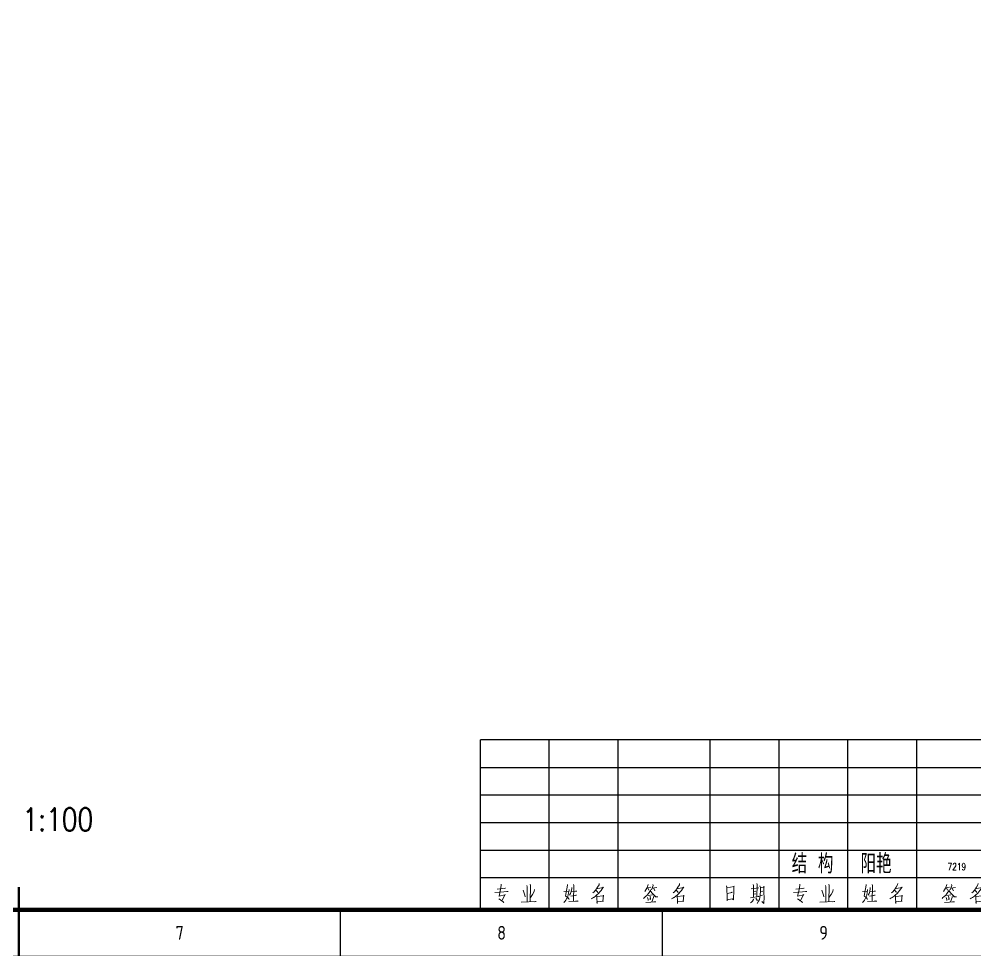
# Model space of a CAD drawing. Extents: x -93062 to 326984, y -142534 to 91021.
# Drawn here: x 76999 to 97805, y -122476 to -102059 of the extents above; entities that cross this region are included whole.
import ezdxf
from ezdxf.enums import TextEntityAlignment as Align

# ---------------------------------------------------------------- set-up
doc = ezdxf.new("R2010")
doc.units = 0
doc.header["$LTSCALE"] = 1000
doc.header["$MEASUREMENT"] = 0
doc.layers.get('0').update_dxf_attribs({"color": 8})
for name, color, linetype in [('HQ1', 8, 'Continuous'), ('HQ2', 8, 'Continuous'), ('PUB_TEXT', 8, 'Continuous')]:
    doc.layers.add(name, color=color, linetype=linetype)
doc.styles.add('HZTXT', font='geditxt.shx', dxfattribs={"width": 0.8, "bigfont": 'hztxt1.shx'})
doc.styles.get("Standard").update_dxf_attribs({"font": 'gbenor.shx', "bigfont": 'gbcbig.shx'})
doc.styles.add('TK', font='GEDITXT.SHX', dxfattribs={"width": 0.85, "height": 3.5, "bigfont": 'DXT.SHX'})

# ---------------------------------------------------------------- blocks, each defined once
blk = doc.blocks.new('GEDI_WK_A1')
at = {"color": 3}
for p, q in [((490.58, 0), (490.58, 10)), ((560.67, 0), (560.67, 10))]:
    blk.add_line(p, q, dxfattribs=at)
for points, const_width in [([(0, 0), (841, 0), (841, 594), (0, 594)], 0.1), ([(25, 10), (831, 10), (831, 584), (25, 584)], 1)]:
    blk.add_lwpolyline(points, close=True, dxfattribs=dict(at, const_width=const_width))
at = {"color": 3, "const_width": 0.5}
blk.add_lwpolyline([(420.5, 0), (420.5, 15)], dxfattribs=at)
at = {"color": 3}
for s, p in [('7', (455.54, 5)), ('8', (525.62, 5)), ('9', (595.71, 5))]:
    blk.add_text(s, height=3, dxfattribs=at).set_placement(p, align=Align.MIDDLE)
blk = doc.blocks.new('GEDI_HQ1_2012')
at = {"layer": 'HQ1', "color": 2}
for p, q in [((0, 37), (-65, 37)), ((-65, 0), (-65, 37)), ((-50, 0), (-50, 37)), ((-35, 0), (-35, 37)), ((-15, 0), (-15, 37)), ((0, 0), (0, 37)), ((-65, 31), (0, 31)), ((-65, 25), (0, 25)), ((-65, 19), (0, 19)), ((-65, 13), (0, 13)), ((-65, 7), (0, 7)), ((0, 0), (0, 7)), ((-65, 0), (0, 0))]:
    blk.add_line(p, q, dxfattribs=at)
at = {"layer": 'HQ1', "color": 7, "lineweight": 0}
for points in [[(-61.32, 4.51), (-59.5, 4.74), (-59.61, 4.74), (-59.81, 4.67)], [(-60.48, 5.59), (-60.45, 5.32), (-60.68, 4.06), (-60.94, 2.94), (-61, 3), (-59.61, 3.24), (-59.64, 3.34), (-60.33, 1.98)], [(-55.7, 4.3), (-55.3, 3.17), (-55.24, 2.8)], [(-54.89, 5.32), (-54.83, 5.02), (-54.83, 1.71)], [(-54.16, 5.56), (-54.1, 5.29), (-54.16, 1.74)], [(-53.24, 4.44), (-53.3, 3.99), (-53.67, 3.34), (-54.13, 2.66)], [(-45.7, 4.4), (-45.7, 4.26), (-45.81, 3.69), (-45.9, 3.24), (-45.95, 2.94), (-46.07, 2.69), (-46.25, 2.39), (-46.42, 2.12), (-46.62, 1.84), (-46.85, 1.57)], [(-46.04, 5.53), (-46.04, 5.36), (-46.48, 3), (-46.3, 2.9), (-46.1, 2.73), (-45.92, 2.59), (-45.78, 2.42), (-45.7, 2.25)], [(-45.12, 4.88), (-45.12, 4.64), (-45.26, 3.99), (-45.4, 3.58), (-45.58, 3.21)], [(-44.71, 5.53), (-44.68, 5.32), (-44.74, 1.88)], [(-39.56, 4.64), (-39.47, 4.61), (-38.17, 4.84), (-38.25, 4.91), (-38.49, 4.57), (-38.74, 4.2), (-39.01, 3.89), (-39.3, 3.58), (-39.62, 3.27), (-39.96, 2.97), (-40.34, 2.69), (-40.4, 2.66), (-40.63, 2.52), (-40.86, 2.36)], [(-39.15, 5.7), (-39.18, 5.46), (-39.53, 4.91), (-39.73, 4.57), (-39.96, 4.26), (-40.25, 3.92), (-40.54, 3.69)], [(-39.88, 4.26), (-39.82, 4.23), (-39.5, 3.92), (-39.47, 3.75), (-39.59, 3.99)], [(-27.95, 4.37), (-27.98, 4.2), (-28.44, 3.58), (-28.47, 3.51), (-28.7, 3.21), (-29.11, 2.83), (-29.31, 2.66), (-29.51, 2.49)], [(-28.5, 5.49), (-28.53, 5.26), (-28.76, 4.74), (-28.96, 4.33), (-29.2, 3.99)], [(-28.73, 4.81), (-27.89, 4.91)], [(-28.53, 4.78), (-28.33, 4.26)], [(-27.43, 5.49), (-27.4, 5.32), (-27.75, 4.37)], [(-27.6, 4.71), (-26.56, 4.88)], [(-27.28, 4.67), (-27.02, 4.13)], [(-22.07, 4.64), (-21.98, 4.61), (-20.68, 4.84), (-20.76, 4.91), (-20.99, 4.57), (-21.26, 4.2), (-21.52, 3.89), (-21.81, 3.58), (-22.12, 3.27), (-22.47, 2.97), (-22.85, 2.69), (-22.91, 2.66), (-23.14, 2.52), (-23.37, 2.36)], [(-21.66, 5.7), (-21.69, 5.46), (-22.04, 4.91), (-22.24, 4.57), (-22.47, 4.26), (-22.76, 3.92), (-23.05, 3.69)], [(-22.39, 4.26), (-22.33, 4.23), (-22.01, 3.92), (-21.98, 3.75), (-22.1, 3.99)], [(-11.41, 5.19), (-11.35, 4.84), (-11.32, 4.09), (-11.29, 3.31), (-11.29, 3.21), (-11.29, 2.66), (-11.29, 1.94), (-11.29, 2.18), (-10.17, 2.39), (-9.93, 2.15), (-9.87, 2.46), (-9.87, 2.87), (-9.84, 3.65), (-9.82, 4.47), (-9.82, 5.15), (-9.79, 5.05), (-11.32, 4.81)], [(-6.08, 4.57), (-4.37, 4.78)], [(-5.62, 5.49), (-5.56, 5.29), (-5.56, 2.73)], [(-4.8, 5.7), (-4.75, 5.49), (-4.83, 2.83)], [(-4.14, 5.22), (-4.05, 4.84), (-4.05, 4.09), (-4.08, 3.27), (-4.14, 2.76), (-4.28, 2.22), (-4.46, 1.88), (-4.78, 1.37)], [(-4.05, 4.81), (-3.18, 4.98), (-3.27, 5.08), (-3.27, 4.03), (-3.27, 3.96), (-3.24, 2.42), (-3.27, 1.84), (-3.3, 1.5), (-3.33, 1.4), (-3.76, 1.84), (-3.36, 1.54)], [(-61.84, 3.75), (-58.95, 3.96), (-59.09, 3.99), (-59.26, 3.96)], [(-60.97, 2.42), (-60.62, 2.15), (-60.39, 1.98), (-60.13, 1.81), (-59.99, 1.67), (-59.9, 1.5)], [(-46.82, 3.96), (-45.72, 4.09)], [(-45.29, 3), (-44.07, 3.17), (-44.22, 3.17), (-44.36, 3.11)], [(-45.17, 3.96), (-44.02, 4.06), (-44.1, 4.09), (-44.27, 4.06)], [(-39.73, 3.04), (-39.67, 2.94), (-39.62, 2.08), (-39.59, 1.98), (-39.59, 1.37), (-39.62, 1.64), (-39.62, 1.74), (-38.19, 1.91), (-38.22, 1.91), (-38.37, 1.91), (-38.22, 3.17), (-38.17, 3.11), (-38.25, 3.07), (-39.64, 2.87)], [(-28.62, 2.66), (-28.47, 2.22), (-28.47, 2.01), (-28.5, 2.29)], [(-27.57, 3.27), (-28.5, 3.14)], [(-28.07, 2.94), (-27.95, 2.42), (-28.01, 2.15), (-28.01, 2.52)], [(-28.01, 4.13), (-26.85, 2.83), (-26.38, 2.83), (-26.85, 2.87), (-27.08, 3.11)], [(-27.34, 2.9), (-27.34, 2.66), (-27.69, 1.71)], [(-22.24, 3.04), (-22.18, 2.94), (-22.12, 2.08), (-22.1, 1.98), (-22.1, 1.37), (-22.12, 1.64), (-22.12, 1.74), (-20.71, 1.91), (-20.74, 1.91), (-20.88, 1.91), (-20.74, 3.17), (-20.68, 3.11), (-20.76, 3.07), (-22.15, 2.87)], [(-11.29, 3.58), (-10.17, 3.79), (-10.28, 3.82), (-10.54, 3.69)], [(-6.17, 2.63), (-4.37, 2.9), (-4.46, 2.94), (-4.57, 2.83)], [(-5.5, 2.42), (-5.53, 2.25), (-5.76, 1.91), (-5.97, 1.67), (-6.17, 1.5)], [(-5.53, 3.99), (-5.01, 4.09)], [(-5.5, 3.41), (-5.04, 3.51)], [(-5.04, 2.52), (-4.72, 2.12), (-4.72, 1.94), (-4.83, 2.25)], [(-4.08, 3.07), (-4.02, 3.07), (-3.56, 3.17)], [(-4.02, 3.96), (-3.53, 4.06)], [(-56.1, 1.64), (-52.83, 1.81), (-52.98, 1.84), (-53.3, 1.77)], [(-45.75, 1.81), (-43.72, 1.91), (-43.93, 1.94), (-44.27, 1.88)], [(-28.99, 1.61), (-26.79, 1.77), (-26.93, 1.77), (-27.25, 1.74)]]:
    blk.add_lwpolyline(points, dxfattribs=at)
blk.add_text('223344', height=0.0001).set_placement((-22.1, 1.74))
blk = doc.blocks.new('GEDI_HQ2_2012')
at = {"layer": 'HQ2', "color": 2}
for p, q in [((0, 37), (-65, 37)), ((-65, 0), (-65, 37)), ((-50, 0), (-50, 37)), ((-35, 0), (-35, 37)), ((-15, 0), (-15, 37)), ((0, 0), (0, 37)), ((-65, 31), (0, 31)), ((-65, 25), (0, 25)), ((-65, 19), (0, 19)), ((-65, 13), (0, 13)), ((-65, 7), (0, 7)), ((0, 0), (0, 7)), ((-65, 0), (0, 0))]:
    blk.add_line(p, q, dxfattribs=at)
at = {"layer": 'HQ2', "color": 7, "lineweight": 0}
for points in [[(-61.32, 4.51), (-59.5, 4.74), (-59.61, 4.74), (-59.81, 4.67)], [(-60.48, 5.59), (-60.45, 5.32), (-60.68, 4.06), (-60.94, 2.94), (-61, 3), (-59.61, 3.24), (-59.64, 3.34), (-60.33, 1.98)], [(-55.7, 4.3), (-55.3, 3.17), (-55.24, 2.8)], [(-54.89, 5.32), (-54.83, 5.02), (-54.83, 1.71)], [(-54.16, 5.56), (-54.1, 5.29), (-54.16, 1.74)], [(-53.24, 4.44), (-53.3, 3.99), (-53.67, 3.34), (-54.13, 2.66)], [(-45.7, 4.4), (-45.7, 4.26), (-45.81, 3.69), (-45.9, 3.24), (-45.95, 2.94), (-46.07, 2.69), (-46.25, 2.39), (-46.42, 2.12), (-46.62, 1.84), (-46.85, 1.57)], [(-46.04, 5.53), (-46.04, 5.36), (-46.48, 3), (-46.3, 2.9), (-46.1, 2.73), (-45.92, 2.59), (-45.78, 2.42), (-45.7, 2.25)], [(-45.12, 4.88), (-45.12, 4.64), (-45.26, 3.99), (-45.4, 3.58), (-45.58, 3.21)], [(-44.71, 5.53), (-44.68, 5.32), (-44.74, 1.88)], [(-39.56, 4.64), (-39.47, 4.61), (-38.17, 4.84), (-38.25, 4.91), (-38.49, 4.57), (-38.74, 4.2), (-39.01, 3.89), (-39.3, 3.58), (-39.62, 3.27), (-39.96, 2.97), (-40.34, 2.69), (-40.4, 2.66), (-40.63, 2.52), (-40.86, 2.36)], [(-39.15, 5.7), (-39.18, 5.46), (-39.53, 4.91), (-39.73, 4.57), (-39.96, 4.26), (-40.25, 3.92), (-40.54, 3.69)], [(-39.88, 4.26), (-39.82, 4.23), (-39.5, 3.92), (-39.47, 3.75), (-39.59, 3.99)], [(-27.95, 4.37), (-27.98, 4.2), (-28.44, 3.58), (-28.47, 3.51), (-28.7, 3.21), (-29.11, 2.83), (-29.31, 2.66), (-29.51, 2.49)], [(-28.5, 5.49), (-28.53, 5.26), (-28.76, 4.74), (-28.96, 4.33), (-29.2, 3.99)], [(-28.73, 4.81), (-27.89, 4.91)], [(-28.53, 4.78), (-28.33, 4.26)], [(-27.43, 5.49), (-27.4, 5.32), (-27.75, 4.37)], [(-27.6, 4.71), (-26.56, 4.88)], [(-27.28, 4.67), (-27.02, 4.13)], [(-22.07, 4.64), (-21.98, 4.61), (-20.68, 4.84), (-20.76, 4.91), (-20.99, 4.57), (-21.26, 4.2), (-21.52, 3.89), (-21.81, 3.58), (-22.12, 3.27), (-22.47, 2.97), (-22.85, 2.69), (-22.91, 2.66), (-23.14, 2.52), (-23.37, 2.36)], [(-21.66, 5.7), (-21.69, 5.46), (-22.04, 4.91), (-22.24, 4.57), (-22.47, 4.26), (-22.76, 3.92), (-23.05, 3.69)], [(-22.39, 4.26), (-22.33, 4.23), (-22.01, 3.92), (-21.98, 3.75), (-22.1, 3.99)], [(-11.41, 5.19), (-11.35, 4.84), (-11.32, 4.09), (-11.29, 3.31), (-11.29, 3.21), (-11.29, 2.66), (-11.29, 1.94), (-11.29, 2.18), (-10.17, 2.39), (-9.93, 2.15), (-9.87, 2.46), (-9.87, 2.87), (-9.84, 3.65), (-9.82, 4.47), (-9.82, 5.15), (-9.79, 5.05), (-11.32, 4.81)], [(-6.08, 4.57), (-4.37, 4.78)], [(-5.62, 5.49), (-5.56, 5.29), (-5.56, 2.73)], [(-4.8, 5.7), (-4.75, 5.49), (-4.83, 2.83)], [(-4.14, 5.22), (-4.05, 4.84), (-4.05, 4.09), (-4.08, 3.27), (-4.14, 2.76), (-4.28, 2.22), (-4.46, 1.88), (-4.78, 1.37)], [(-4.05, 4.81), (-3.18, 4.98), (-3.27, 5.08), (-3.27, 4.03), (-3.27, 3.96), (-3.24, 2.42), (-3.27, 1.84), (-3.3, 1.5), (-3.33, 1.4), (-3.76, 1.84), (-3.36, 1.54)], [(-61.84, 3.75), (-58.95, 3.96), (-59.09, 3.99), (-59.26, 3.96)], [(-60.97, 2.42), (-60.62, 2.15), (-60.39, 1.98), (-60.13, 1.81), (-59.99, 1.67), (-59.9, 1.5)], [(-46.82, 3.96), (-45.72, 4.09)], [(-45.29, 3), (-44.07, 3.17), (-44.22, 3.17), (-44.36, 3.11)], [(-45.17, 3.96), (-44.02, 4.06), (-44.1, 4.09), (-44.27, 4.06)], [(-39.73, 3.04), (-39.67, 2.94), (-39.62, 2.08), (-39.59, 1.98), (-39.59, 1.37), (-39.62, 1.64), (-39.62, 1.74), (-38.19, 1.91), (-38.22, 1.91), (-38.37, 1.91), (-38.22, 3.17), (-38.17, 3.11), (-38.25, 3.07), (-39.64, 2.87)], [(-28.62, 2.66), (-28.47, 2.22), (-28.47, 2.01), (-28.5, 2.29)], [(-27.57, 3.27), (-28.5, 3.14)], [(-28.07, 2.94), (-27.95, 2.42), (-28.01, 2.15), (-28.01, 2.52)], [(-28.01, 4.13), (-26.85, 2.83), (-26.38, 2.83), (-26.85, 2.87), (-27.08, 3.11)], [(-27.34, 2.9), (-27.34, 2.66), (-27.69, 1.71)], [(-22.24, 3.04), (-22.18, 2.94), (-22.12, 2.08), (-22.1, 1.98), (-22.1, 1.37), (-22.12, 1.64), (-22.12, 1.74), (-20.71, 1.91), (-20.74, 1.91), (-20.88, 1.91), (-20.74, 3.17), (-20.68, 3.11), (-20.76, 3.07), (-22.15, 2.87)], [(-11.29, 3.58), (-10.17, 3.79), (-10.28, 3.82), (-10.54, 3.69)], [(-6.17, 2.63), (-4.37, 2.9), (-4.46, 2.94), (-4.57, 2.83)], [(-5.5, 2.42), (-5.53, 2.25), (-5.76, 1.91), (-5.97, 1.67), (-6.17, 1.5)], [(-5.53, 3.99), (-5.01, 4.09)], [(-5.5, 3.41), (-5.04, 3.51)], [(-5.04, 2.52), (-4.72, 2.12), (-4.72, 1.94), (-4.83, 2.25)], [(-4.08, 3.07), (-4.02, 3.07), (-3.56, 3.17)], [(-4.02, 3.96), (-3.53, 4.06)], [(-56.1, 1.64), (-52.83, 1.81), (-52.98, 1.84), (-53.3, 1.77)], [(-45.75, 1.81), (-43.72, 1.91), (-43.93, 1.94), (-44.27, 1.88)], [(-28.99, 1.61), (-26.79, 1.77), (-26.93, 1.77), (-27.25, 1.74)]]:
    blk.add_lwpolyline(points, dxfattribs=at)
blk.add_text('112233', height=0.0001).set_placement((-22.1, 1.74))
blk = doc.blocks.new('A$C67E35CD0')
for name, p in [('GEDI_WK_A1', (0, 0)), ('GEDI_HQ2_2012', (586, 10)), ('GEDI_HQ1_2012', (651, 10))]:
    blk.add_blockref(name, p)
at = {"style": 'TK', "width": 0.85}
for tag, height, p in [('PROJECTNAME', 4.75, (776, 44)), ('PHASE', 4, (818, 44)), ('DRAWINGNAME', 4.75, (786, 31))]:
    blk.add_attdef(tag, text='', height=height, dxfattribs=at).set_placement(p, align=Align.MIDDLE_CENTER)
for tag, p, height in [('APPROVE', (663, 32.75), 3.5), ('DESIGN', (708, 32.75), 3.5), ('REVIEW1', (663, 25.75), 3.5), ('DRAW', (708, 25.75), 3.5), ('REVIEW2', (663, 18.75), 3.5), ('PROPORTION', (708, 18.75), 3.5), ('DRAWINGNUMBER', (758, 18.5), 4), ('CHECK', (663, 11.75), 3.5), ('DATE', (708, 11.75), 3.5), ('VERSION', (824, 11.75), 3.5)]:
    blk.add_attdef(tag, p, '', height=height, dxfattribs=at)
blk = doc.blocks.new('afefqwer')
at = {"xscale": 100, "yscale": 100, "zscale": 100}
blk.add_blockref('A$C67E35CD0', (-84100, 0), dxfattribs=at)

msp = doc.modelspace()

# ---------------------------------------------------------------- block references
msp.add_blockref('afefqwer', (119040.5, -122451))

# ---------------------------------------------------------------- texts
at = {"style": 'HZTXT', "width": 0.8}
for s, height, p in [('结', 420, (93817, -120660)), ('构', 420, (94388.2, -120660)), ('阳艳', 420, (95317, -120660)), ('7219', 147, (97210.5, -120585.5))]:
    msp.add_text(s, height=height, dxfattribs=at).set_placement(p)
at = {"layer": 'PUB_TEXT', "style": 'HZTXT', "width": 0.8}
msp.add_text('1:100', height=500, dxfattribs=at).set_placement((77070.3, -119733.5))

doc.saveas('drawing.dxf')
